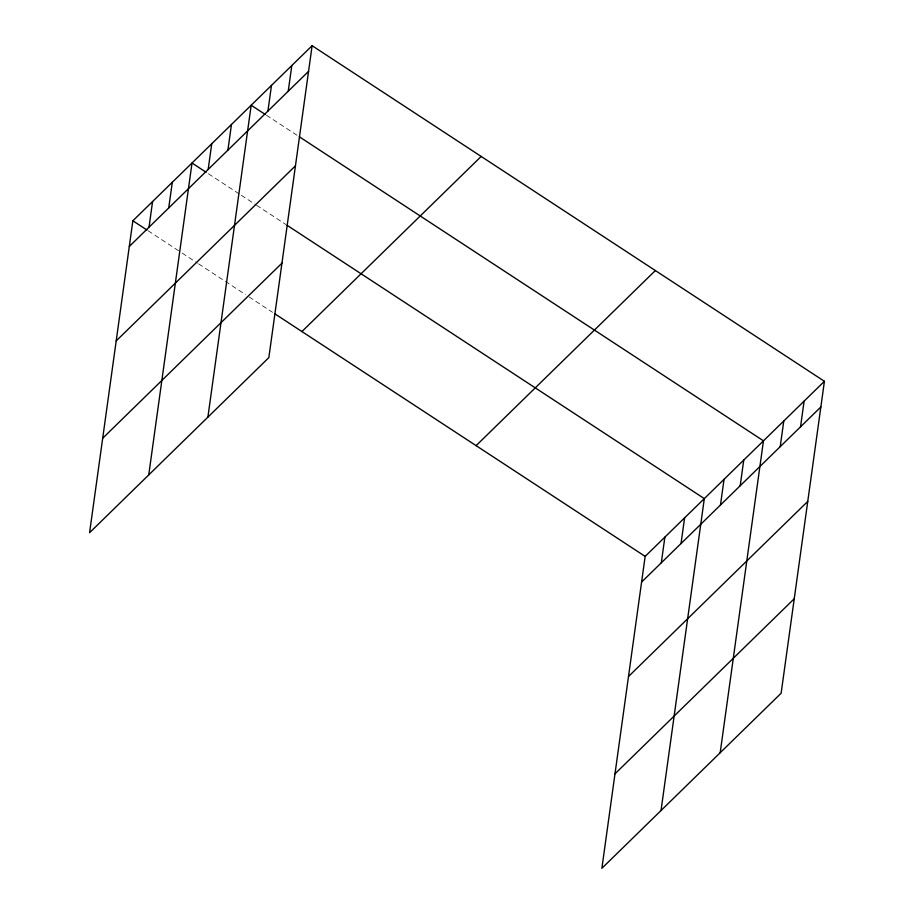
<?xml version="1.0" encoding="UTF-8"?>
<svg xmlns="http://www.w3.org/2000/svg" width="914" height="914" viewBox="0 0 914 914"><rect width="100%" height="100%" fill="white"/><g stroke="black" fill="none" stroke-linecap="round" stroke-linejoin="round"><path stroke-width="0.69" stroke-dasharray="4.57 3.43" d="M266.431 115.233L298.135 135.992M208.461 173.774L240.154 194.545M241.33 195.31L255.417 204.542M256.594 205.307L285.945 224.536M148.125 230.785L180.995 252.321M182.172 253.098L197.435 263.095M198.612 263.86L245.569 294.628M249.088 296.936L272.578 312.314"/><path stroke-width="1.37" d="M312.12 45.7L132.861 220.788L89.583 532.702L268.842 357.614L312.12 45.7L824.417 381.298L781.139 693.212L601.88 868.3L645.158 556.386L824.417 381.298M149.028 227.198L152.581 201.537M168.736 207.935L172.3 182.274M148.742 474.926L192.02 163.012L206.107 172.243M208.175 169.421L211.74 143.749M227.894 150.159L231.459 124.487M207.889 417.138L251.179 105.236L265.266 114.456M267.928 111.051L271.492 85.39M288.241 91.206L291.806 65.545M661.313 562.796L664.878 537.135M681.033 543.533L684.597 517.872M661.028 810.524L704.317 498.61L287.11 225.312M720.472 505.019L724.037 479.347M740.191 485.757L743.745 460.096M720.186 752.736L763.464 440.834L299.312 136.769M780.225 446.649L783.789 420.988M800.538 426.815L804.103 401.143M129.308 246.46L308.555 71.372M116.192 340.922L295.451 165.822M102.688 438.24L281.946 263.152M301.928 331.542L481.175 156.443M476.103 445.644L655.361 270.555M641.594 582.058L820.852 406.97M628.489 676.52L807.748 501.42M614.985 773.838L794.243 598.75M132.861 220.788L146.948 230.02M274.92 313.856L645.158 556.386"/></g></svg>
